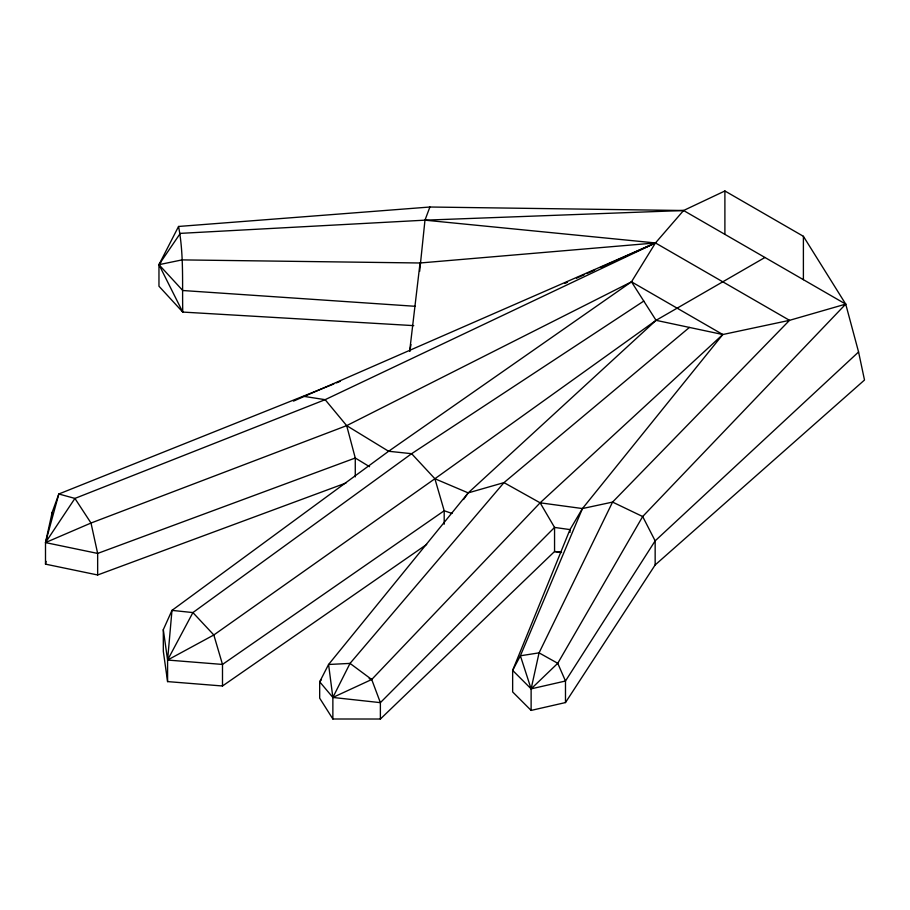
<?xml version="1.0" encoding="UTF-8"?>
<svg xmlns="http://www.w3.org/2000/svg" width="910" height="910" viewBox="0 0 910 910"><rect width="100%" height="100%" fill="white"/><g stroke="black" fill="none" stroke-linecap="round" stroke-linejoin="round"><path stroke-width="1.36" d="M419.647 271.407L424.97 220.163L429.907 207.014L683.569 210.506L724.895 190.975L803.393 236.304L845.72 304.111L858.574 351.977L864.5 380.027L655.154 564.951L565.485 702.565L531.121 710.414L512.649 691.93L512.649 670.386L569.99 529.597L582.457 508.553L722.802 334.527L789.527 320.331L845.72 304.111L683.569 210.506L424.97 220.163L180.294 233.369L158.966 264.673L158.966 286.218L182.762 312.073L413.754 325.632M409.637 351.362L420.045 262.99L655.473 242.947L789.527 320.331L612.566 502.092L539.061 652.857L531.121 688.859L531.121 710.414M409.716 351.408L410.979 344.594M333.834 383.974L58.831 493.993L52.166 512.353L45.5 542.587L45.5 564.143L97.654 574.984L345.982 483.005M45.5 564.143L46.103 561.39M655.154 564.951L655.154 540.859L642.676 516.527L612.566 502.092L582.457 508.553L520.384 655.791L512.649 670.386L531.121 688.859L565.485 681.01L655.154 540.859L858.574 351.977M426.688 544.43L222.495 685.992L167.588 681.601L163.311 651.219L163.311 629.663L171.979 610.383L388.615 451.269L631.483 281.816L655.473 242.947L683.569 210.506M178.553 226.465C183.979 254.504 182.136 283.579 182.762 312.073L158.966 264.673L178.553 226.465L429.907 207.014M463.531 499.533L468.206 492.89L656.064 320.331L764.935 257.485M321.458 679.588L319.683 681.806L319.683 698.186L332.867 719.002L380.38 719.025L554.554 551.505L554.554 527.425L540.119 502.809L503.981 482.618L468.206 492.89L328.578 664.482L319.683 681.806L332.867 697.458L332.867 719.002M415.165 306.295L182.762 290.517L158.966 264.673L160.763 262.626M380.38 719.025L380.38 702.645L371.712 679.497L350.031 663.401L328.578 664.482L332.867 697.458L371.712 679.497L540.119 502.809L722.802 334.527L631.483 281.816L346.676 425.641L91 523.034L45.5 542.587L58.831 493.993L74.916 498.418L325.143 399.672L655.473 242.947L424.97 220.163M845.72 304.111L642.676 516.527L557.75 663.299L531.121 688.859L520.384 655.791L539.061 652.857L557.75 663.299L565.485 681.01L565.485 702.565M689.427 327.429L503.981 482.618L350.031 663.401L332.867 697.458L380.38 702.645L554.554 527.425L569.99 529.597L569.99 532.43M167.588 681.601L167.588 660.046L213.827 634.975L434.889 478.74L656.064 320.331L722.802 334.527M643.779 301.074L411.627 453.692L192.909 612.578L167.588 660.046L222.495 664.437L444.194 510.749L452.077 513.456M293.521 401.105L655.473 242.947L601.101 267.221M564.848 283.408L567.43 282.248M576.496 278.198L584.265 274.74M586.859 273.58L594.628 270.111M336.438 382.894L340.351 381.279M158.966 264.673L182.034 259.896L420.045 262.99M561.459 552.427L554.554 551.505L561.572 552.495M540.119 502.809L582.457 508.553M303.838 396.35L325.143 399.672L346.676 425.641L388.615 451.269L411.627 453.692L434.889 478.74L468.206 492.89M369.164 678.61L371.712 679.497M369.551 466.693L355.275 458.014L346.676 425.641M631.483 281.816L656.064 320.331M434.889 478.74L444.194 510.749L444.194 524.217M163.311 629.663L167.588 660.046L171.979 610.383L192.909 612.578L213.827 634.975L222.495 664.437L222.495 685.992M803.393 236.304L803.393 279.677M724.895 190.975L724.895 234.359M355.275 476.874L355.275 458.014L97.654 553.428L45.5 542.587L74.916 498.418L91 523.034L97.654 553.428L97.654 574.984M52.166 512.353L52.166 516.402"/></g></svg>
